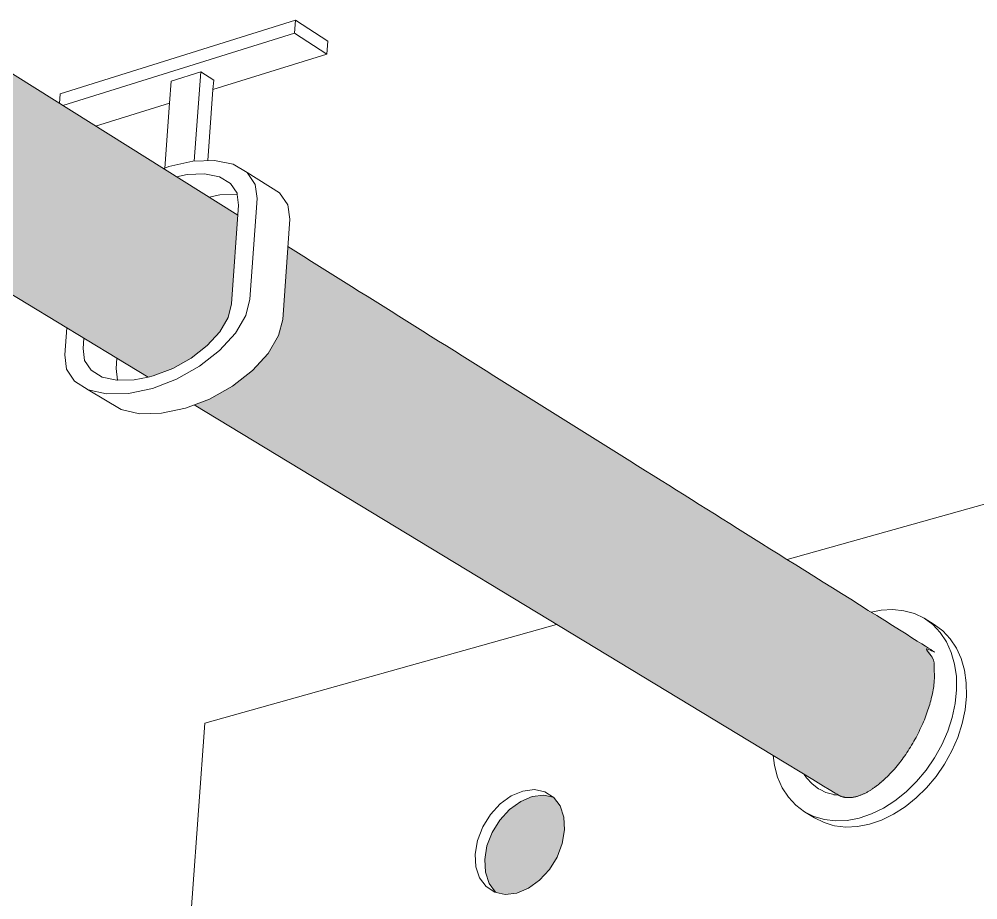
# Model space of a CAD drawing. Header units: metres. Extents: x -692 to 1029, y -233 to 3386.
# Drawn here: x 569.22 to 574.28, y 2836.48 to 2841.13 of the extents above; entities that cross this region are included whole.
import ezdxf

# ---------------------------------------------------------------- set-up
doc = ezdxf.new("R2010")
doc.units = ezdxf.units.M

# ---------------------------------------------------------------- blocks, each defined once
blk = doc.blocks.new('LUMINARIA HERMETICA')
at = {"lineweight": 0, "true_color": 0xc7c8ca, "transparency": 33554559}
h = blk.add_hatch(color=9, dxfattribs=at)
h.dxf.hatch_style = 1
edge = h.paths.add_edge_path()
edge.add_ellipse((1035.33, -120.75), major_axis=(-31.19, -49.48), ratio=0.26984, start_angle=0.549, end_angle=180, ccw=False)
edge.add_line((1005.91, -171.3), (1825.52, -667.86))
edge.add_line((1825.52, -667.86), (1842.75, -678.3))
edge.add_line((1842.75, -678.3), (1845.63, -677.69))
edge.add_line((1845.63, -677.69), (1856.32, -673.59))
edge.add_line((1856.32, -673.59), (1866.43, -667.9))
edge.add_line((1866.43, -667.9), (1875.27, -660.99))
edge.add_line((1875.27, -660.99), (1882.23, -653.36))
edge.add_line((1882.23, -653.36), (1886.83, -645.51))
edge.add_line((1886.83, -645.51), (1888.75, -638))
edge.add_line((1888.75, -638), (1892.28, -589.05))
edge.add_line((1892.28, -589.05), (1066.52, -71.27))
edge = h.paths.add_edge_path()
edge.add_spline(control_points=[(2195.26, -779.02), (2057.54, -692.67), (1919.82, -606.31)], knot_values=[3.393622, 3.393622, 3.393622, 4.181439, 4.181439, 4.181439], weights=[1, 1, 1], degree=2, periodic=0)
edge.add_line((1919.82, -606.31), (1916.99, -646.55))
edge.add_line((1916.99, -646.55), (1914.73, -655.45))
edge.add_line((1914.73, -655.45), (1909, -665.24))
edge.add_line((1909, -665.24), (1900.31, -674.76))
edge.add_line((1900.31, -674.76), (1889.27, -683.36))
edge.add_line((1889.27, -683.36), (1876.63, -690.45))
edge.add_line((1876.63, -690.45), (1868.15, -693.69))
edge.add_line((1868.15, -693.69), (2187.5, -887.17))
edge.add_line((2187.5, -887.17), (2209.44, -900.46))
edge.add_line((2209.44, -900.46), (2215.22, -903.96))
edge.add_line((2215.22, -903.96), (2218.44, -905.91))
edge.add_line((2218.44, -905.91), (2221.63, -907.85))
edge.add_line((2221.63, -907.85), (2223.63, -909.06))
edge.add_spline(control_points=[(2223.63, -909.06), (2234.46, -915), (2251.05, -898.18), (2268.43, -880.56), (2274.61, -856.16), (2280.78, -831.76), (2269.44, -825.54)], knot_values=[0.041557, 0.041557, 0.041557, 1.06048, 1.06048, 2.120959, 2.120959, 3.181439, 3.181439, 3.181439], weights=[0.98966, 0.868067, 1, 0.862686, 1, 0.862686, 1], degree=2, periodic=0)
edge.add_spline(control_points=[(2269.44, -825.54), (2255.51, -816.8), (2241.58, -808.07)], knot_values=[3.181439, 3.181439, 3.181439, 3.261149, 3.261149, 3.261149], weights=[1, 1, 1], degree=2, periodic=0)
edge.add_spline(control_points=[(2241.58, -808.07), (2218.42, -793.54), (2195.26, -779.02)], knot_values=[3.261149, 3.261149, 3.261149, 3.393622, 3.393622, 3.393622], weights=[1, 1, 1], degree=2, periodic=0)
h.paths.add_polyline_path([(2875.24, -1208.41), (2709.62, -1104.67), (2708.31, -1182.56), (2708.15, -1191.77), (2691.66, -1195.66), (2831.46, -1280.27), (2838.01, -1279.34), (2847.54, -1276.38), (2856.43, -1272.02), (2864.09, -1266.55), (2869.98, -1260.34), (2873.71, -1253.83), (2875, -1247.45)])
h.paths.add_polyline_path([(2896.59, -1221.79), (2896.44, -1253.35), (2894.91, -1260.91), (2890.27, -1269.04), (2882.91, -1276.78), (2873.35, -1283.61), (2862.24, -1289.04), (2851.46, -1292.38), (4202.52, -2110.06), (4208.66, -2113.78), (4227.4, -2125.12), (4232.54, -2124.8), (4239.92, -2123.14), (4246.71, -2120.41), (4252.45, -2116.78), (4256.74, -2112.52), (4259.28, -2107.9), (4259.91, -2103.25), (4257.63, -2074.31), (4227.45, -2055.41), (4222.27, -2052.16)])
h.paths.add_polyline_path([(4271.27, -2082.85), (4273.12, -2106.26), (4272.38, -2111.77), (4269.21, -2117.53), (4263.85, -2122.86), (4256.69, -2127.38), (4248.21, -2130.79), (4239.85, -2132.66), (4439.11, -2253.25), (4445.8, -2255.15), (4452.8, -2255.18), (4459.64, -2253.33), (4465.85, -2249.73), (4471, -2244.62), (4474.75, -2238.35), (4476.82, -2231.36), (4477.08, -2224.12), (4475.52, -2217.13), (4472.25, -2210.87), (4467.48, -2205.76)])
at = {"lineweight": 0, "true_color": 0x000000, "transparency": 33554559}
h = blk.add_hatch(color=18, dxfattribs=at)
h.dxf.hatch_style = 1
h.paths.add_polyline_path([(2594.21, -986.88), (2591.66, -979.46), (2588.27, -972.84), (2584.26, -967.47), (2579.9, -963.73), (2575.48, -961.87), (2574.54, -962.4), (2571.68, -966.42), (2569.8, -972.04), (2569.03, -978.87), (2569.42, -986.45), (2570.96, -994.25), (2571.74, -996.54), (2573.52, -1001.74), (2576.95, -1008.39), (2580.99, -1013.77), (2585.37, -1017.49), (2589.64, -1019.27), (2590.7, -1018.62), (2593.53, -1014.57), (2595.38, -1008.95), (2596.13, -1002.14), (2595.73, -994.62)])
h.paths.add_polyline_path([(2459.72, -904.63), (2457.39, -892.72), (2453.44, -881.24), (2448.12, -870.98), (2441.79, -862.6), (2434.88, -856.7), (2427.85, -853.67), (2424.74, -853.69), (2422.31, -855.01), (2417.67, -861.07), (2414.58, -869.63), (2413.24, -880.11), (2413.77, -891.78), (2416.12, -903.83), (2420.13, -915.44), (2425.53, -925.8), (2431.93, -934.19), (2438.9, -940.04), (2445.95, -942.96), (2448.61, -942.88), (2451.4, -941.3), (2455.97, -935.15), (2458.99, -926.58), (2460.26, -916.17)])
h.paths.add_polyline_path([(2072.49, -928.13), (2072.08, -921.07), (2070.01, -914.95), (2066.42, -910.2), (2066.21, -910.07), (2060.98, -909), (2054.67, -909.78), (2048.25, -912.47), (2042.15, -916.89), (2036.8, -922.72), (2032.54, -929.59), (2029.67, -937.02), (2028.39, -944.51), (2028.78, -951.55), (2030.82, -957.67), (2034.37, -962.45), (2034.81, -962.73), (2039.75, -963.78), (2046.08, -963.03), (2052.54, -960.34), (2058.67, -955.92), (2064.06, -950.05), (2068.34, -943.14), (2071.22, -935.66)])
at = {"lineweight": 0}
for p, q in [((1892.28, -589.05), (1066.52, -71.27)), ((1825.52, -667.86), (1004.14, -170.23)), ((1941.35, -500.22), (1878.53, -519.74)), ((1868.12, -559.18), (1871.75, -509.96)), ((1854.62, -527.17), (1813.82, -539.85)), ((1851.23, -563.31), (1851.93, -563.04))]:
    blk.add_line(p, q, dxfattribs=at)
for points in [[(1923.54, -488.67), (1924.05, -481.49), (1794.25, -522.11), (1793.84, -527.32)], [(1795.8, -528.55), (1923.54, -488.67), (1941.35, -500.22), (1941.85, -493.06), (1924.05, -481.49)], [(1875.66, -558.92), (1878.53, -519.74), (1878.92, -514.53), (1871.75, -509.96), (1855.53, -515.02), (1854.62, -527.17), (1851.93, -563.04), (1854.28, -562.12), (1867.38, -559.21), (1879.45, -558.79), (1889.66, -560.92), (1897.31, -565.43), (1901.85, -572.05), (1902.92, -579.89), (1898.95, -635.37), (1896.68, -644.3), (1890.93, -654.12), (1882.21, -663.67), (1871.15, -672.31), (1858.49, -679.43), (1845.11, -684.55), (1831.95, -687.33), (1819.88, -687.58), (1809.74, -685.29), (1802.2, -680.63), (1797.77, -673.93), (1796.78, -666.06), (1797.95, -651.16)], [(1897.31, -565.43), (1915.26, -576.77), (1919.8, -583.38), (1920.88, -591.2), (1916.99, -646.55), (1914.73, -655.45), (1909, -665.24), (1900.31, -674.76), (1889.27, -683.36), (1876.63, -690.45), (1863.29, -695.55), (1850.14, -698.3), (1838.09, -698.53), (1827.96, -696.24), (1809.74, -685.29)], [(1858.45, -567.84), (1864.25, -566.55), (1873.91, -566.23), (1882.06, -567.93), (1888.17, -571.55), (1891.79, -576.84), (1891.88, -577.54), (1882.24, -577.85), (1876.45, -579.12)], [(1842.75, -678.3), (1845.63, -677.69), (1856.32, -673.59), (1866.43, -667.9), (1875.27, -660.99), (1882.23, -653.36), (1886.83, -645.51), (1888.75, -638), (1892.68, -583.45), (1891.88, -577.54)], [(1807.34, -656.85), (1806.89, -662.59), (1807.73, -669.22), (1811.29, -674.58), (1817.33, -678.3), (1825.44, -680.12), (1825.91, -680.11), (1835.1, -679.92), (1842.75, -678.3), (1825.52, -667.86), (1825.08, -673.59), (1825.91, -680.11)], [(1868.15, -693.69), (2187.5, -887.17), (2209.44, -900.46), (2215.22, -903.96), (2218.44, -905.91), (2221.63, -907.85), (2222.8, -908.55), (2223.63, -909.06), (2222.32, -908.91), (2221.38, -908.8), (2221.02, -908.76), (2220.55, -908.62), (2220.19, -908.52), (2216.61, -907.47), (2213.35, -905.84), (2212.57, -905.45), (2208.97, -902.74), (2205.86, -899.38), (2204.69, -897.58)], [(2195.26, -779.02), (2369, -730.25), (2712.12, -955.88), (2708.31, -1182.56), (2708.15, -1191.77), (2429.62, -1257.48)], [(2241.58, -808.07), (2247.03, -806.95), (2253.46, -806.58), (2259.62, -807.22), (2265.42, -808.83), (2270.75, -811.4), (2275.53, -814.9), (2279.66, -819.25), (2283.09, -824.38), (2285.74, -830.22), (2287.57, -836.66), (2288.54, -843.59), (2288.65, -850.89), (2287.88, -858.43), (2286.24, -866.09), (2283.77, -873.74), (2280.51, -881.23), (2276.51, -888.44), (2271.85, -895.24), (2266.6, -901.52), (2260.85, -907.17), (2254.71, -912.08), (2248.28, -916.18), (2241.67, -919.39), (2235, -921.66), (2228.39, -922.94), (2221.95, -923.23), (2215.78, -922.52), (2210.01, -920.82), (2204.71, -918.16), (2199.99, -914.59), (2195.91, -910.18), (2192.56, -905), (2189.99, -899.13), (2188.23, -892.69), (2187.5, -887.17)], [(2204.71, -918.16), (2210.28, -921.52), (2215.58, -924.18), (2220.13, -925.51), (2221.36, -925.88), (2227.52, -926.59), (2233.96, -926.3), (2240.57, -925.02), (2247.23, -922.75), (2253.83, -919.55), (2260.25, -915.46), (2266.39, -910.55), (2272.13, -904.91), (2277.38, -898.64), (2282.04, -891.85), (2286.04, -884.64), (2289.29, -877.16), (2291.76, -869.52), (2293.39, -861.87), (2294.15, -854.33), (2294.05, -847.03), (2293.07, -840.11), (2291.24, -833.68), (2288.59, -827.84), (2285.16, -822.71), (2281.03, -818.36), (2276.25, -814.87), (2270.75, -811.4)], [(2319.04, -1243.82), (2166.75, -1280.25), (2165.62, -1280.44), (2164.35, -1280.49), (2163.01, -1280.4), (2161.71, -1280.19), (2160.52, -1279.86), (2159.53, -1279.44), (1952.98, -1161.45), (1856.65, -1110.29), (1874.02, -869.21), (2067.98, -814.76)], [(2034.81, -962.73), (2034.37, -962.45), (2030.82, -957.67), (2028.78, -951.55), (2028.39, -944.51), (2029.67, -937.02), (2032.54, -929.59), (2036.8, -922.72), (2042.15, -916.89), (2048.25, -912.47), (2054.67, -909.78), (2060.98, -909), (2066.21, -910.07)]]:
    blk.add_lwpolyline(points, dxfattribs=at)
blk.add_lwpolyline([(2072.49, -928.13), (2071.22, -935.66), (2068.34, -943.14), (2064.06, -950.05), (2058.67, -955.92), (2052.54, -960.34), (2046.08, -963.03), (2039.75, -963.78), (2034.81, -962.73), (2033.98, -962.56), (2029.15, -959.45), (2025.6, -954.67), (2023.57, -948.55), (2023.18, -941.5), (2024.47, -934), (2027.34, -926.57), (2031.6, -919.7), (2036.96, -913.85), (2043.05, -909.43), (2049.48, -906.74), (2055.8, -905.95), (2061.58, -907.13), (2066.21, -910.07), (2066.42, -910.2), (2070.01, -914.95), (2072.08, -921.07)], close=True, dxfattribs=at)
blk.add_rational_spline([(2222.88, -908.6), (2233.67, -915.79), (2251.05, -898.18), (2268.43, -880.56), (2274.61, -856.16), (2280.78, -831.76), (2269.44, -825.54), (2094.63, -715.93), (1919.82, -606.31)], [1, 0.862685787663, 1, 0.862685787663, 1, 0.862685787663, 1, 1, 1], degree=2, knots=[0, 0, 0, 1.06048, 1.06048, 2.120959, 2.120959, 3.181439, 3.181439, 4.181439, 4.181439, 4.181439], dxfattribs=at)

msp = doc.modelspace()

# ---------------------------------------------------------------- block references
at = {"lineweight": 0, "xscale": 0.00957152040810214, "yscale": 0.00957152040810214, "zscale": 0.00957152040810214}
msp.add_blockref('LUMINARIA HERMETICA', (552.2666, 2845.7324), dxfattribs=at)

doc.saveas('drawing.dxf')
